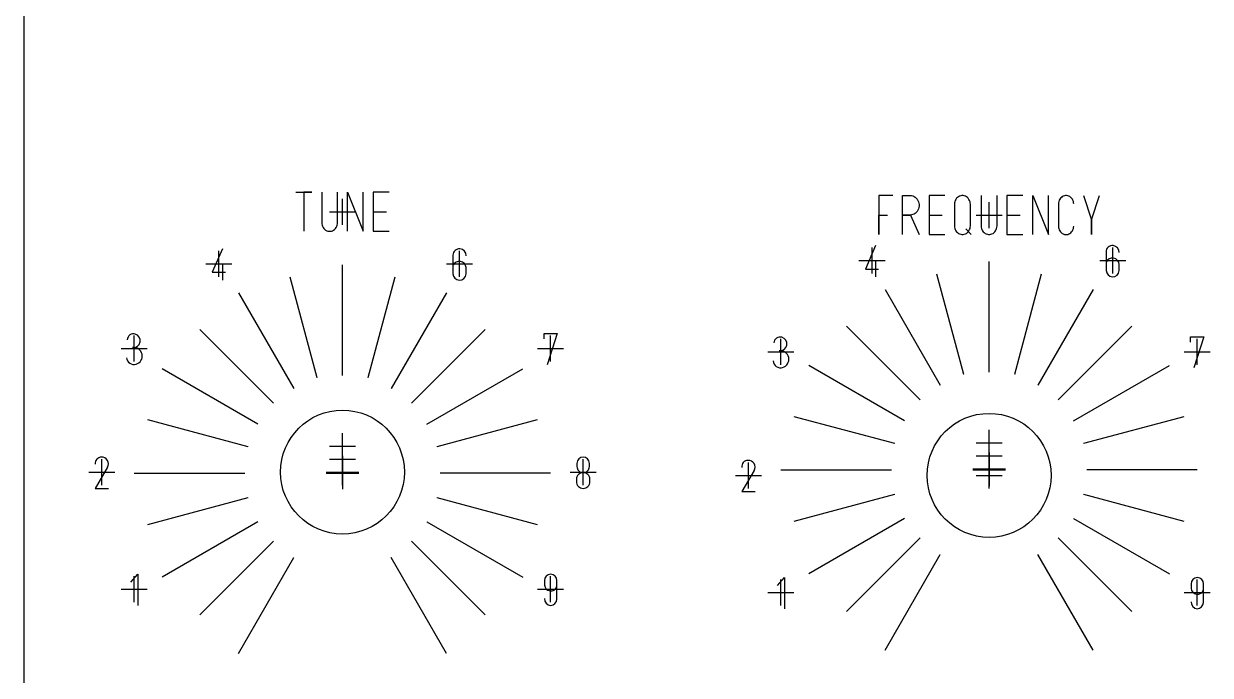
# Model space of a CAD drawing. Header units: millimetres. Extents: x -1 to 308, y -1 to 167.
# Drawn here: x 0 to 91.2, y 66.9 to 116.9 of the extents above; entities that cross this region are included whole.
import ezdxf

# ---------------------------------------------------------------- set-up
doc = ezdxf.new("R2010")
doc.units = ezdxf.units.MM
for name, color, linetype in [('Bezugspunkte', 1, 'CONTINUOUS'), ('Gravur', 7, 'CONTINUOUS'), ('Kontur', 7, 'CONTINUOUS')]:
    doc.layers.add(name, color=color, linetype=linetype)

msp = doc.modelspace()

# ---------------------------------------------------------------- linework, layer by layer
at = {"layer": 'Bezugspunkte', "color": 1, "linetype": 'CONTINUOUS'}
for p, q in [((24.5, 101.5), (24.5, 103.5)), ((74.2, 101.25), (74.2, 103.25)), ((23.5, 102.5), (25.5, 102.5)), ((73.2, 102.25), (75.2, 102.25)), ((15, 97.5), (15, 99.5)), ((33.5, 97.5), (33.5, 99.5)), ((65.2, 97.75), (65.2, 99.75)), ((83.7, 97.75), (83.7, 99.75)), ((14, 98.5), (16, 98.5)), ((32.5, 98.5), (34.5, 98.5)), ((64.2, 98.75), (66.2, 98.75)), ((82.7, 98.75), (84.7, 98.75)), ((8.5, 91), (8.5, 93)), ((40.5, 91), (40.5, 93)), ((58.2, 90.75), (58.2, 92.75)), ((90.2, 90.75), (90.2, 92.75)), ((7.5, 92), (9.5, 92)), ((39.5, 92), (41.5, 92)), ((57.2, 91.75), (59.2, 91.75)), ((89.2, 91.75), (91.2, 91.75)), ((74.2, 83.75), (74.2, 85.75)), ((24.5, 83.5), (24.5, 85.5)), ((23.5, 84.5), (25.5, 84.5)), ((24.5, 82.5), (24.5, 84.5)), ((73.2, 84.75), (75.2, 84.75)), ((74.2, 82.75), (74.2, 84.75)), ((6, 81.5), (6, 83.5)), ((23.5, 83.5), (25.5, 83.5)), ((24.5, 81.5), (24.5, 83.5)), ((43, 81.5), (43, 83.5)), ((55.7, 81.25), (55.7, 83.25)), ((73.2, 83.75), (75.2, 83.75)), ((74.2, 81.25), (74.2, 83.25)), ((5, 82.5), (7, 82.5)), ((23.5, 82.5), (25.5, 82.5)), ((42, 82.5), (44, 82.5)), ((54.7, 82.25), (56.7, 82.25)), ((73.2, 82.25), (75.2, 82.25)), ((8.5, 72.5), (8.5, 74.5)), ((40.5, 72.5), (40.5, 74.5)), ((58.2, 72.25), (58.2, 74.25)), ((90.2, 72.25), (90.2, 74.25)), ((7.5, 73.5), (9.5, 73.5)), ((39.5, 73.5), (41.5, 73.5)), ((57.2, 73.25), (59.2, 73.25)), ((89.2, 73.25), (91.2, 73.25))]:
    msp.add_line(p, q, dxfattribs=at)
at = {"layer": 'Gravur', "color": 255, "linetype": 'CONTINUOUS'}
for p, q in [((20.922, 104), (22.137, 104)), ((22.137, 104), (21.53, 104)), ((21.53, 104), (21.53, 101)), ((22.902, 104), (22.902, 101.675)), ((24.117, 101.675), (24.117, 104)), ((24.883, 101), (24.883, 104)), ((24.883, 104), (26.098, 101)), ((26.098, 101), (26.098, 104)), ((28.078, 104), (26.863, 104)), ((26.863, 104), (26.863, 101)), ((66.797, 103.75), (65.717, 103.75)), ((65.717, 103.75), (65.717, 100.75)), ((67.54, 100.75), (67.54, 103.75)), ((67.54, 103.75), (68.147, 103.75)), ((68.147, 103.75), (68.248, 103.742)), ((68.248, 103.742), (68.346, 103.717)), ((68.346, 103.717), (68.44, 103.676)), ((68.44, 103.676), (68.527, 103.62)), ((68.527, 103.62), (68.606, 103.55)), ((68.606, 103.55), (68.675, 103.468)), ((68.675, 103.468), (68.732, 103.375)), ((68.732, 103.375), (68.776, 103.274)), ((68.776, 103.274), (68.805, 103.167)), ((68.805, 103.167), (68.821, 103.056)), ((68.821, 103.056), (68.821, 102.944)), ((70.802, 103.75), (69.587, 103.75)), ((69.587, 103.75), (69.587, 100.75)), ((71.552, 103.176), (71.545, 103.075)), ((71.545, 103.075), (71.545, 101.425)), ((71.572, 103.274), (71.552, 103.176)), ((71.605, 103.368), (71.572, 103.274)), ((71.65, 103.455), (71.605, 103.368)), ((71.707, 103.534), (71.65, 103.455)), ((71.774, 103.603), (71.707, 103.534)), ((71.849, 103.66), (71.774, 103.603)), ((71.93, 103.703), (71.849, 103.66)), ((72.017, 103.733), (71.93, 103.703)), ((72.107, 103.748), (72.017, 103.733)), ((72.197, 103.748), (72.107, 103.748)), ((72.287, 103.733), (72.197, 103.748)), ((72.375, 103.703), (72.287, 103.733)), ((72.456, 103.66), (72.375, 103.703)), ((72.531, 103.603), (72.456, 103.66)), ((72.598, 103.534), (72.531, 103.603)), ((72.655, 103.455), (72.598, 103.534)), ((72.7, 103.368), (72.655, 103.455)), ((72.733, 103.274), (72.7, 103.368)), ((72.753, 103.176), (72.733, 103.274)), ((72.76, 103.075), (72.753, 103.176)), ((72.76, 101.425), (72.76, 103.075)), ((73.592, 103.75), (73.592, 101.425)), ((74.808, 101.425), (74.808, 103.75)), ((76.788, 103.75), (75.573, 103.75)), ((75.573, 103.75), (75.573, 100.75)), ((77.553, 100.75), (77.553, 103.75)), ((77.553, 103.75), (78.768, 100.75)), ((78.768, 100.75), (78.768, 103.75)), ((79.539, 103.197), (79.533, 103.1)), ((79.533, 103.1), (79.533, 101.4)), ((79.559, 103.292), (79.539, 103.197)), ((79.59, 103.382), (79.559, 103.292)), ((79.634, 103.466), (79.59, 103.382)), ((79.689, 103.542), (79.634, 103.466)), ((79.753, 103.608), (79.689, 103.542)), ((79.825, 103.663), (79.753, 103.608)), ((79.904, 103.705), (79.825, 103.663)), ((79.987, 103.734), (79.904, 103.705)), ((80.073, 103.748), (79.987, 103.734)), ((80.162, 103.748), (80.073, 103.748)), ((80.248, 103.734), (80.162, 103.748)), ((80.331, 103.705), (80.248, 103.734)), ((80.41, 103.663), (80.331, 103.705)), ((80.482, 103.608), (80.41, 103.663)), ((80.546, 103.542), (80.482, 103.608)), ((80.601, 103.466), (80.546, 103.542)), ((80.645, 103.382), (80.601, 103.466)), ((80.676, 103.292), (80.645, 103.382)), ((80.696, 103.197), (80.676, 103.292)), ((80.703, 103.1), (80.696, 103.197)), ((81.468, 103.75), (82.075, 101.875)), ((82.075, 101.875), (82.683, 103.75)), ((26.863, 102.5), (27.875, 102.5)), ((65.717, 100.75), (65.717, 102.25)), ((65.717, 102.25), (66.392, 102.25)), ((68.147, 102.25), (67.54, 102.25)), ((67.54, 102.25), (68.147, 102.25)), ((68.248, 102.258), (68.147, 102.25)), ((68.147, 102.25), (68.822, 100.75)), ((68.346, 102.283), (68.248, 102.258)), ((68.44, 102.324), (68.346, 102.283)), ((68.527, 102.38), (68.44, 102.324)), ((68.606, 102.45), (68.527, 102.38)), ((68.675, 102.532), (68.606, 102.45)), ((68.732, 102.625), (68.675, 102.532)), ((68.776, 102.726), (68.732, 102.625)), ((68.805, 102.833), (68.776, 102.726)), ((68.821, 102.944), (68.805, 102.833)), ((69.587, 102.25), (70.6, 102.25)), ((75.573, 102.25), (76.585, 102.25)), ((22.902, 101.675), (22.91, 101.574)), ((22.91, 101.574), (22.929, 101.476)), ((22.929, 101.476), (22.963, 101.382)), ((22.963, 101.382), (23.008, 101.295)), ((23.008, 101.295), (23.064, 101.216)), ((23.955, 101.216), (24.012, 101.295)), ((24.012, 101.295), (24.057, 101.382)), ((24.057, 101.382), (24.09, 101.476)), ((24.09, 101.476), (24.11, 101.574)), ((24.11, 101.574), (24.117, 101.675)), ((71.545, 101.425), (71.552, 101.324)), ((71.552, 101.324), (71.572, 101.226)), ((72.733, 101.226), (72.753, 101.324)), ((72.753, 101.324), (72.76, 101.425)), ((73.592, 101.425), (73.6, 101.324)), ((73.6, 101.324), (73.619, 101.226)), ((74.781, 101.226), (74.8, 101.324)), ((74.8, 101.324), (74.808, 101.425)), ((79.533, 101.4), (79.539, 101.303)), ((79.539, 101.303), (79.559, 101.208)), ((80.676, 101.208), (80.696, 101.303)), ((80.696, 101.303), (80.703, 101.4)), ((82.075, 101.875), (82.075, 100.75)), ((82.075, 100.75), (82.075, 101.875)), ((23.064, 101.216), (23.131, 101.147)), ((23.131, 101.147), (23.207, 101.09)), ((23.207, 101.09), (23.288, 101.047)), ((23.288, 101.047), (23.375, 101.017)), ((23.375, 101.017), (23.465, 101.002)), ((23.465, 101.002), (23.555, 101.002)), ((23.555, 101.002), (23.645, 101.017)), ((23.645, 101.017), (23.732, 101.047)), ((23.732, 101.047), (23.813, 101.09)), ((23.813, 101.09), (23.889, 101.147)), ((23.889, 101.147), (23.955, 101.216)), ((26.863, 101), (28.078, 101)), ((69.587, 100.75), (70.802, 100.75)), ((71.572, 101.226), (71.605, 101.132)), ((71.605, 101.132), (71.65, 101.045)), ((71.65, 101.045), (71.707, 100.966)), ((71.707, 100.966), (71.774, 100.897)), ((71.774, 100.897), (71.849, 100.84)), ((71.849, 100.84), (71.93, 100.797)), ((71.93, 100.797), (72.017, 100.767)), ((72.017, 100.767), (72.107, 100.752)), ((72.107, 100.752), (72.197, 100.752)), ((72.197, 100.752), (72.287, 100.767)), ((72.287, 100.767), (72.375, 100.797)), ((72.375, 100.797), (72.456, 100.84)), ((72.422, 101.2), (72.827, 100.75)), ((72.456, 100.84), (72.531, 100.897)), ((72.531, 100.897), (72.598, 100.966)), ((72.598, 100.966), (72.655, 101.045)), ((72.655, 101.045), (72.7, 101.132)), ((72.7, 101.132), (72.733, 101.226)), ((73.619, 101.226), (73.653, 101.132)), ((73.653, 101.132), (73.698, 101.045)), ((73.698, 101.045), (73.754, 100.966)), ((73.754, 100.966), (73.821, 100.897)), ((73.821, 100.897), (73.897, 100.84)), ((73.897, 100.84), (73.978, 100.797)), ((73.978, 100.797), (74.065, 100.767)), ((74.065, 100.767), (74.155, 100.752)), ((74.155, 100.752), (74.245, 100.752)), ((74.245, 100.752), (74.335, 100.767)), ((74.335, 100.767), (74.422, 100.797)), ((74.422, 100.797), (74.503, 100.84)), ((74.503, 100.84), (74.579, 100.897)), ((74.579, 100.897), (74.646, 100.966)), ((74.646, 100.966), (74.702, 101.045)), ((74.702, 101.045), (74.747, 101.132)), ((74.747, 101.132), (74.781, 101.226)), ((75.573, 100.75), (76.788, 100.75)), ((79.559, 101.208), (79.59, 101.118)), ((79.59, 101.118), (79.634, 101.034)), ((79.634, 101.034), (79.689, 100.958)), ((79.689, 100.958), (79.753, 100.892)), ((79.753, 100.892), (79.825, 100.837)), ((79.825, 100.837), (79.904, 100.795)), ((79.904, 100.795), (79.987, 100.766)), ((79.987, 100.766), (80.073, 100.752)), ((80.073, 100.752), (80.162, 100.752)), ((80.162, 100.752), (80.248, 100.766)), ((80.248, 100.766), (80.331, 100.795)), ((80.331, 100.795), (80.41, 100.837)), ((80.41, 100.837), (80.482, 100.892)), ((80.482, 100.892), (80.546, 100.958)), ((80.546, 100.958), (80.601, 101.034)), ((80.601, 101.034), (80.645, 101.118)), ((80.645, 101.118), (80.676, 101.208)), ((15.27, 99.65), (14.49, 97.85)), ((65.47, 99.9), (64.69, 98.1)), ((83.19, 99.42), (83.19, 97.98)), ((32.99, 99.17), (32.99, 97.73)), ((65.47, 98.7), (65.47, 97.5)), ((74.2, 90.178), (74.2, 98.678)), ((14.49, 97.85), (15.51, 97.85)), ((15.27, 98.45), (15.27, 97.25)), ((24.5, 89.928), (24.5, 98.428)), ((34.01, 97.73), (34.01, 98.21)), ((64.69, 98.1), (65.71, 98.1)), ((72.26, 89.989), (70.189, 97.717)), ((78.212, 97.717), (76.141, 89.989)), ((84.21, 97.98), (84.21, 98.46)), ((22.56, 89.739), (20.489, 97.467)), ((28.512, 97.467), (26.441, 89.739)), ((16.5, 96.284), (20.75, 88.923)), ((32.499, 96.284), (28.25, 88.923)), ((66.2, 96.534), (70.45, 89.173)), ((82.199, 96.534), (77.95, 89.173)), ((13.54, 93.455), (19.197, 87.798)), ((29.804, 87.798), (35.461, 93.455)), ((39.99, 92.73), (39.99, 93.15)), ((39.99, 93.15), (41.01, 93.15)), ((41.01, 93.15), (40.23, 90.75)), ((63.24, 93.705), (68.897, 88.048)), ((79.504, 88.048), (85.161, 93.705)), ((89.69, 92.48), (89.69, 92.9)), ((89.69, 92.9), (90.71, 92.9)), ((90.71, 92.9), (89.93, 90.5)), ((18.004, 86.178), (10.644, 90.427)), ((30.995, 86.178), (38.356, 90.428)), ((67.704, 86.428), (60.344, 90.677)), ((80.695, 86.428), (88.056, 90.678)), ((22.56, 89.739), (22.56, 89.739)), ((24.5, 89.928), (24.5, 89.928)), ((26.441, 89.739), (26.441, 89.739)), ((72.26, 89.989), (72.26, 89.989)), ((74.2, 90.178), (74.2, 90.178)), ((76.141, 89.989), (76.141, 89.989)), ((20.75, 88.923), (20.75, 88.923)), ((28.25, 88.923), (28.249, 88.923)), ((70.45, 89.173), (70.45, 89.173)), ((77.95, 89.173), (77.949, 89.173)), ((19.197, 87.798), (19.197, 87.798)), ((29.804, 87.798), (29.804, 87.798)), ((68.897, 88.048), (68.897, 88.048)), ((79.504, 88.048), (79.504, 88.048)), ((66.956, 84.685), (59.228, 86.756)), ((89.173, 86.756), (81.445, 84.685)), ((17.256, 84.435), (9.528, 86.506)), ((18.004, 86.178), (18.004, 86.178)), ((30.995, 86.178), (30.995, 86.178)), ((39.473, 86.506), (31.745, 84.435)), ((67.704, 86.428), (67.704, 86.428)), ((80.695, 86.428), (80.695, 86.428)), ((17.256, 84.435), (17.256, 84.435)), ((31.745, 84.435), (31.745, 84.435)), ((66.956, 84.685), (66.956, 84.685)), ((74.2, 83.928), (74.2, 81.428)), ((74.201, 83.995), (74.201, 81.495)), ((81.445, 84.685), (81.445, 84.685)), ((24.5, 83.678), (24.5, 81.178)), ((24.501, 83.745), (24.501, 81.245)), ((42.52, 83.17), (42.52, 82.93)), ((43.48, 82.93), (43.48, 83.17)), ((6.447, 82.87), (5.487, 81.25)), ((8.5, 82.428), (17, 82.428)), ((17, 82.428), (17, 82.428)), ((23.25, 82.428), (25.75, 82.428)), ((23.251, 82.495), (25.751, 82.495)), ((40.5, 82.428), (32, 82.428)), ((32, 82.428), (32, 82.428)), ((56.147, 82.62), (55.187, 81)), ((58.2, 82.678), (66.7, 82.678)), ((66.7, 82.678), (66.7, 82.678)), ((72.95, 82.678), (75.45, 82.678)), ((72.951, 82.745), (75.451, 82.745)), ((90.2, 82.678), (81.7, 82.678)), ((81.7, 82.678), (81.7, 82.678)), ((5.487, 81.25), (6.507, 81.25)), ((42.48, 81.95), (42.48, 81.77)), ((43.52, 81.77), (43.52, 81.95)), ((9.528, 78.483), (17.256, 80.554)), ((17.256, 80.554), (17.256, 80.554)), ((31.745, 80.554), (31.745, 80.554)), ((31.745, 80.554), (39.473, 78.483)), ((55.187, 81), (56.207, 81)), ((59.228, 78.733), (66.956, 80.804)), ((66.956, 80.804), (66.956, 80.804)), ((81.445, 80.804), (81.445, 80.804)), ((81.445, 80.804), (89.173, 78.733)), ((18.004, 78.678), (10.644, 74.428)), ((18.004, 78.678), (18.004, 78.678)), ((30.995, 78.677), (30.995, 78.677)), ((30.995, 78.677), (38.356, 74.427)), ((67.704, 78.928), (60.344, 74.678)), ((67.704, 78.928), (67.704, 78.928)), ((80.695, 78.927), (80.695, 78.927)), ((80.695, 78.927), (88.056, 74.677)), ((19.197, 77.191), (13.54, 71.534)), ((19.197, 77.191), (19.197, 77.191)), ((35.461, 71.534), (29.804, 77.191)), ((29.804, 77.191), (29.804, 77.191)), ((68.897, 77.441), (63.24, 71.784)), ((68.897, 77.441), (68.897, 77.441)), ((85.161, 71.784), (79.504, 77.441)), ((79.504, 77.441), (79.504, 77.441)), ((16.5, 68.572), (20.749, 75.932)), ((20.749, 75.932), (20.75, 75.932)), ((32.5, 68.572), (28.25, 75.932)), ((28.25, 75.932), (28.25, 75.932)), ((66.2, 68.822), (70.449, 76.182)), ((70.449, 76.182), (70.45, 76.182)), ((82.2, 68.822), (77.95, 76.182)), ((77.95, 76.182), (77.95, 76.182)), ((8.23, 74.05), (8.77, 74.65)), ((8.77, 74.65), (8.77, 72.25)), ((40.02, 74.17), (40.02, 73.81)), ((40.98, 72.73), (40.98, 74.17)), ((57.93, 73.8), (58.47, 74.4)), ((58.47, 74.4), (58.47, 72)), ((89.72, 73.92), (89.72, 73.56)), ((90.68, 72.48), (90.68, 73.92))]:
    msp.add_line(p, q, dxfattribs=at)
for centre, radius, start, end in [((33.485, 99.157), 0.495, 84.78461, 178.49561), ((33.48, 99.122), 0.53, -1.29704, 84.5904), ((83.685, 99.407), 0.495, 84.78461, 178.49561), ((83.68, 99.372), 0.53, -1.29704, 84.5904), ((33.473, 98.149), 0.54, 6.48068, 153.48242), ((83.673, 98.399), 0.54, 6.48068, 153.48242), ((33.526, 97.786), 0.539, -174.03551, -95.96449), ((33.482, 97.78), 0.53, -91.29704, -5.4096), ((83.726, 98.036), 0.539, -174.03551, -95.96449), ((83.682, 98.03), 0.53, -91.29704, -5.4096), ((8.444, 92.635), 0.492, 434.80614, 175.92268), ((8.434, 92.597), 0.531, 263.39742, 74.83943), ((58.144, 92.385), 0.492, 434.80614, 175.92268), ((58.134, 92.347), 0.531, 263.39742, 74.83943), ((8.468, 91.344), 0.578, 185.36509, -73.41468), ((8.454, 91.42), 0.655, 285.86128, 97.10332), ((58.154, 91.17), 0.655, 285.86128, 97.10332), ((58.168, 91.094), 0.578, 185.36509, -73.41468), ((5.98, 83.155), 0.495, 91.50439, -174.78461), ((5.992, 83.128), 0.523, 330.44533, 92.74196), ((43, 83.17), 0.48, 0, 180), ((55.68, 82.905), 0.495, 91.50439, -174.78461), ((55.692, 82.878), 0.523, 330.44533, 92.74196), ((42.987, 81.943), 0.507, 88.5312, 179.20898), ((42.997, 82.927), 0.477, 179.63965, 270.36035), ((43.003, 82.927), 0.477, -90.36035, 0.36035), ((43.013, 81.943), 0.507, 0.79102, 91.4688), ((42.997, 81.767), 0.517, 179.66753, 270.33247), ((43.003, 81.767), 0.517, -90.33247, 0.33247), ((40.5, 74.17), 0.48, 0, 180), ((90.2, 73.92), 0.48, 0, 180), ((40.515, 73.867), 0.498, -173.43124, -20.83908), ((90.215, 73.617), 0.498, -173.43124, -20.83908), ((40.55, 72.778), 0.53, 178.70296, 264.5904), ((40.482, 72.748), 0.498, -87.92997, -2.07003), ((90.25, 72.528), 0.53, 178.70296, 264.5904), ((90.182, 72.498), 0.498, -87.92997, -2.07003)]:
    msp.add_arc(centre, radius, start, end, dxfattribs=at)
at = {"layer": 'Kontur', "color": 7, "linetype": 'CONTINUOUS'}
msp.add_line((0, 166), (0, 1), dxfattribs=at)
for centre in [(24.5, 82.5), (74.2, 82.25)]:
    msp.add_circle(centre, 4.762, dxfattribs=at)

doc.saveas('drawing.dxf')
